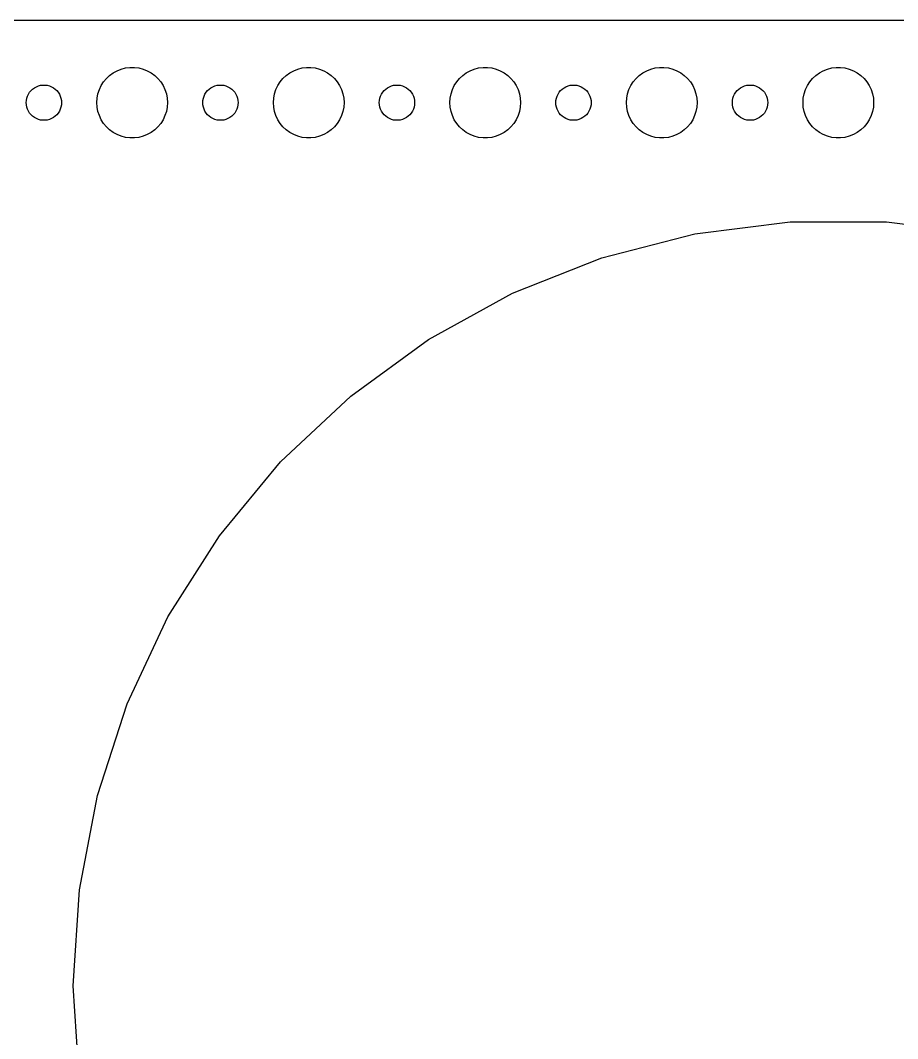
# Model space of a CAD drawing. Header units: metres. Extents: x -352 to 352, y -82 to 82.
# Drawn here: x 200.5 to 275, y -4.5 to 82 of the extents above; entities that cross this region are included whole.
import ezdxf

# ---------------------------------------------------------------- set-up
doc = ezdxf.new("R2010")
doc.units = ezdxf.units.M

msp = doc.modelspace()

# ---------------------------------------------------------------- linework, layer by layer
for p, q in [((347.314, 81.9901), (-347.314, 81.9901)), ((208.723, 77.7145), (209.073, 77.8532)), ((209.073, 77.8532), (209.438, 77.9469)), ((209.438, 77.9469), (209.812, 77.9941)), ((209.812, 77.9941), (210.188, 77.9941)), ((210.188, 77.9941), (210.562, 77.9469)), ((210.562, 77.9469), (210.927, 77.8532)), ((210.927, 77.8532), (211.277, 77.7145)), ((223.723, 77.7145), (224.073, 77.8532)), ((224.073, 77.8532), (224.438, 77.9469)), ((224.438, 77.9469), (224.812, 77.9941)), ((224.812, 77.9941), (225.188, 77.9941)), ((225.188, 77.9941), (225.562, 77.9469)), ((225.562, 77.9469), (225.927, 77.8532)), ((225.927, 77.8532), (226.277, 77.7145)), ((238.723, 77.7145), (239.073, 77.8532)), ((239.073, 77.8532), (239.438, 77.9469)), ((239.438, 77.9469), (239.812, 77.9941)), ((239.812, 77.9941), (240.188, 77.9941)), ((240.188, 77.9941), (240.562, 77.9469)), ((240.562, 77.9469), (240.927, 77.8532)), ((240.927, 77.8532), (241.277, 77.7145)), ((253.723, 77.7145), (254.073, 77.8532)), ((254.073, 77.8532), (254.438, 77.9469)), ((254.438, 77.9469), (254.812, 77.9941)), ((254.812, 77.9941), (255.188, 77.9941)), ((255.188, 77.9941), (255.562, 77.9469)), ((255.562, 77.9469), (255.927, 77.8532)), ((255.927, 77.8532), (256.277, 77.7145)), ((268.723, 77.7145), (269.073, 77.8532)), ((269.073, 77.8532), (269.438, 77.9469)), ((269.438, 77.9469), (269.812, 77.9941)), ((269.812, 77.9941), (270.188, 77.9941)), ((270.188, 77.9941), (270.562, 77.9469)), ((270.562, 77.9469), (270.927, 77.8532)), ((270.927, 77.8532), (271.277, 77.7145)), ((207.573, 76.7634), (207.813, 77.0536)), ((207.813, 77.0536), (208.088, 77.3115)), ((208.088, 77.3115), (208.393, 77.533)), ((208.393, 77.533), (208.723, 77.7145)), ((211.277, 77.7145), (211.607, 77.533)), ((211.607, 77.533), (211.912, 77.3115)), ((211.912, 77.3115), (212.187, 77.0536)), ((212.187, 77.0536), (212.427, 76.7634)), ((222.573, 76.7634), (222.813, 77.0536)), ((222.813, 77.0536), (223.088, 77.3115)), ((223.088, 77.3115), (223.393, 77.533)), ((223.393, 77.533), (223.723, 77.7145)), ((226.277, 77.7145), (226.607, 77.533)), ((226.607, 77.533), (226.912, 77.3115)), ((226.912, 77.3115), (227.187, 77.0536)), ((227.187, 77.0536), (227.427, 76.7634)), ((237.573, 76.7634), (237.813, 77.0536)), ((237.813, 77.0536), (238.088, 77.3115)), ((238.088, 77.3115), (238.393, 77.533)), ((238.393, 77.533), (238.723, 77.7145)), ((241.277, 77.7145), (241.607, 77.533)), ((241.607, 77.533), (241.912, 77.3115)), ((241.912, 77.3115), (242.187, 77.0536)), ((242.187, 77.0536), (242.427, 76.7634)), ((252.573, 76.7634), (252.813, 77.0536)), ((252.813, 77.0536), (253.088, 77.3115)), ((253.088, 77.3115), (253.393, 77.533)), ((253.393, 77.533), (253.723, 77.7145)), ((256.277, 77.7145), (256.607, 77.533)), ((256.607, 77.533), (256.912, 77.3115)), ((256.912, 77.3115), (257.187, 77.0536)), ((257.187, 77.0536), (257.427, 76.7634)), ((267.573, 76.7634), (267.813, 77.0536)), ((267.813, 77.0536), (268.088, 77.3115)), ((268.088, 77.3115), (268.393, 77.533)), ((268.393, 77.533), (268.723, 77.7145)), ((271.277, 77.7145), (271.607, 77.533)), ((271.607, 77.533), (271.912, 77.3115)), ((271.912, 77.3115), (272.187, 77.0536)), ((272.187, 77.0536), (272.427, 76.7634)), ((201.407, 76.0268), (201.544, 76.1558)), ((201.544, 76.1558), (201.696, 76.2665)), ((201.696, 76.2665), (201.861, 76.3572)), ((201.861, 76.3572), (202.036, 76.4266)), ((202.036, 76.4266), (202.219, 76.4734)), ((202.219, 76.4734), (202.406, 76.497)), ((202.406, 76.497), (202.594, 76.497)), ((202.594, 76.497), (202.781, 76.4734)), ((202.781, 76.4734), (202.964, 76.4266)), ((202.964, 76.4266), (203.139, 76.3572)), ((203.139, 76.3572), (203.304, 76.2665)), ((203.304, 76.2665), (203.456, 76.1558)), ((203.456, 76.1558), (203.593, 76.0268)), ((207.211, 76.1044), (207.371, 76.4453)), ((207.371, 76.4453), (207.573, 76.7634)), ((212.427, 76.7634), (212.629, 76.4453)), ((212.629, 76.4453), (212.789, 76.1044)), ((216.407, 76.0268), (216.544, 76.1558)), ((216.544, 76.1558), (216.696, 76.2665)), ((216.696, 76.2665), (216.861, 76.3572)), ((216.861, 76.3572), (217.036, 76.4266)), ((217.036, 76.4266), (217.219, 76.4734)), ((217.219, 76.4734), (217.406, 76.497)), ((217.406, 76.497), (217.594, 76.497)), ((217.594, 76.497), (217.781, 76.4734)), ((217.781, 76.4734), (217.964, 76.4266)), ((217.964, 76.4266), (218.139, 76.3572)), ((218.139, 76.3572), (218.304, 76.2665)), ((218.304, 76.2665), (218.456, 76.1558)), ((218.456, 76.1558), (218.593, 76.0268)), ((222.211, 76.1044), (222.371, 76.4453)), ((222.371, 76.4453), (222.573, 76.7634)), ((227.427, 76.7634), (227.629, 76.4453)), ((227.629, 76.4453), (227.789, 76.1044)), ((231.407, 76.0268), (231.544, 76.1558)), ((231.544, 76.1558), (231.696, 76.2665)), ((231.696, 76.2665), (231.861, 76.3572)), ((231.861, 76.3572), (232.036, 76.4266)), ((232.036, 76.4266), (232.219, 76.4734)), ((232.219, 76.4734), (232.406, 76.497)), ((232.406, 76.497), (232.594, 76.497)), ((232.594, 76.497), (232.781, 76.4734)), ((232.781, 76.4734), (232.964, 76.4266)), ((232.964, 76.4266), (233.139, 76.3572)), ((233.139, 76.3572), (233.304, 76.2665)), ((233.304, 76.2665), (233.456, 76.1558)), ((233.456, 76.1558), (233.593, 76.0268)), ((237.211, 76.1044), (237.371, 76.4453)), ((237.371, 76.4453), (237.573, 76.7634)), ((242.427, 76.7634), (242.629, 76.4453)), ((242.629, 76.4453), (242.789, 76.1044)), ((246.407, 76.0268), (246.544, 76.1558)), ((246.544, 76.1558), (246.696, 76.2665)), ((246.696, 76.2665), (246.861, 76.3572)), ((246.861, 76.3572), (247.036, 76.4266)), ((247.036, 76.4266), (247.219, 76.4734)), ((247.219, 76.4734), (247.406, 76.497)), ((247.406, 76.497), (247.594, 76.497)), ((247.594, 76.497), (247.781, 76.4734)), ((247.781, 76.4734), (247.964, 76.4266)), ((247.964, 76.4266), (248.139, 76.3572)), ((248.139, 76.3572), (248.304, 76.2665)), ((248.304, 76.2665), (248.456, 76.1558)), ((248.456, 76.1558), (248.593, 76.0268)), ((252.211, 76.1044), (252.371, 76.4453)), ((252.371, 76.4453), (252.573, 76.7634)), ((257.427, 76.7634), (257.629, 76.4453)), ((257.629, 76.4453), (257.789, 76.1044)), ((261.407, 76.0268), (261.544, 76.1558)), ((261.544, 76.1558), (261.696, 76.2665)), ((261.696, 76.2665), (261.861, 76.3572)), ((261.861, 76.3572), (262.036, 76.4266)), ((262.036, 76.4266), (262.219, 76.4734)), ((262.219, 76.4734), (262.406, 76.497)), ((262.406, 76.497), (262.594, 76.497)), ((262.594, 76.497), (262.781, 76.4734)), ((262.781, 76.4734), (262.964, 76.4266)), ((262.964, 76.4266), (263.139, 76.3572)), ((263.139, 76.3572), (263.304, 76.2665)), ((263.304, 76.2665), (263.456, 76.1558)), ((263.456, 76.1558), (263.593, 76.0268)), ((267.211, 76.1044), (267.371, 76.4453)), ((267.371, 76.4453), (267.573, 76.7634)), ((272.427, 76.7634), (272.629, 76.4453)), ((272.629, 76.4453), (272.789, 76.1044)), ((201.012, 75.188), (201.047, 75.373)), ((201.047, 75.373), (201.105, 75.5522)), ((201.105, 75.5522), (201.186, 75.7226)), ((201.186, 75.7226), (201.286, 75.8817)), ((201.286, 75.8817), (201.407, 76.0268)), ((203.593, 76.0268), (203.714, 75.8817)), ((203.714, 75.8817), (203.814, 75.7226)), ((203.814, 75.7226), (203.895, 75.5522)), ((203.895, 75.5522), (203.953, 75.373)), ((203.953, 75.373), (203.988, 75.188)), ((207, 75), (207.024, 75.376)), ((207.024, 75.376), (207.094, 75.7461)), ((207.094, 75.7461), (207.211, 76.1044)), ((212.789, 76.1044), (212.906, 75.7461)), ((212.906, 75.7461), (212.976, 75.376)), ((212.976, 75.376), (213, 75)), ((216.012, 75.188), (216.047, 75.373)), ((216.047, 75.373), (216.105, 75.5522)), ((216.105, 75.5522), (216.186, 75.7226)), ((216.186, 75.7226), (216.286, 75.8817)), ((216.286, 75.8817), (216.407, 76.0268)), ((218.593, 76.0268), (218.714, 75.8817)), ((218.714, 75.8817), (218.814, 75.7226)), ((218.814, 75.7226), (218.895, 75.5522)), ((218.895, 75.5522), (218.953, 75.373)), ((218.953, 75.373), (218.988, 75.188)), ((222, 75), (222.024, 75.376)), ((222.024, 75.376), (222.094, 75.7461)), ((222.094, 75.7461), (222.211, 76.1044)), ((227.789, 76.1044), (227.906, 75.7461)), ((227.906, 75.7461), (227.976, 75.376)), ((227.976, 75.376), (228, 75)), ((231.012, 75.188), (231.047, 75.373)), ((231.047, 75.373), (231.105, 75.5522)), ((231.105, 75.5522), (231.186, 75.7226)), ((231.186, 75.7226), (231.286, 75.8817)), ((231.286, 75.8817), (231.407, 76.0268)), ((233.593, 76.0268), (233.714, 75.8817)), ((233.714, 75.8817), (233.814, 75.7226)), ((233.814, 75.7226), (233.895, 75.5522)), ((233.895, 75.5522), (233.953, 75.373)), ((233.953, 75.373), (233.988, 75.188)), ((237, 75), (237.024, 75.376)), ((237.024, 75.376), (237.094, 75.7461)), ((237.094, 75.7461), (237.211, 76.1044)), ((242.789, 76.1044), (242.906, 75.7461)), ((242.906, 75.7461), (242.976, 75.376)), ((242.976, 75.376), (243, 75)), ((246.012, 75.188), (246.047, 75.373)), ((246.047, 75.373), (246.105, 75.5522)), ((246.105, 75.5522), (246.186, 75.7226)), ((246.186, 75.7226), (246.286, 75.8817)), ((246.286, 75.8817), (246.407, 76.0268)), ((248.593, 76.0268), (248.714, 75.8817)), ((248.714, 75.8817), (248.814, 75.7226)), ((248.814, 75.7226), (248.895, 75.5522)), ((248.895, 75.5522), (248.953, 75.373)), ((248.953, 75.373), (248.988, 75.188)), ((252, 75), (252.024, 75.376)), ((252.024, 75.376), (252.094, 75.7461)), ((252.094, 75.7461), (252.211, 76.1044)), ((257.789, 76.1044), (257.906, 75.7461)), ((257.906, 75.7461), (257.976, 75.376)), ((257.976, 75.376), (258, 75)), ((261.012, 75.188), (261.047, 75.373)), ((261.047, 75.373), (261.105, 75.5522)), ((261.105, 75.5522), (261.186, 75.7226)), ((261.186, 75.7226), (261.286, 75.8817)), ((261.286, 75.8817), (261.407, 76.0268)), ((263.593, 76.0268), (263.714, 75.8817)), ((263.714, 75.8817), (263.814, 75.7226)), ((263.814, 75.7226), (263.895, 75.5522)), ((263.895, 75.5522), (263.953, 75.373)), ((263.953, 75.373), (263.988, 75.188)), ((267, 75), (267.024, 75.376)), ((267.024, 75.376), (267.094, 75.7461)), ((267.094, 75.7461), (267.211, 76.1044)), ((272.789, 76.1044), (272.906, 75.7461)), ((272.906, 75.7461), (272.976, 75.376)), ((272.976, 75.376), (273, 75)), ((201, 75), (201.012, 75.188)), ((201.012, 74.812), (201, 75)), ((201.047, 74.627), (201.012, 74.812)), ((201.105, 74.4478), (201.047, 74.627)), ((201.186, 74.2774), (201.105, 74.4478)), ((203.895, 74.4478), (203.814, 74.2774)), ((203.953, 74.627), (203.895, 74.4478)), ((203.988, 74.812), (203.953, 74.627)), ((203.988, 75.188), (204, 75)), ((204, 75), (203.988, 74.812)), ((207.024, 74.624), (207, 75)), ((207.094, 74.2539), (207.024, 74.624)), ((212.976, 74.624), (212.906, 74.2539)), ((213, 75), (212.976, 74.624)), ((216, 75), (216.012, 75.188)), ((216.012, 74.812), (216, 75)), ((216.047, 74.627), (216.012, 74.812)), ((216.105, 74.4478), (216.047, 74.627)), ((216.186, 74.2774), (216.105, 74.4478)), ((218.895, 74.4478), (218.814, 74.2774)), ((218.953, 74.627), (218.895, 74.4478)), ((218.988, 74.812), (218.953, 74.627)), ((218.988, 75.188), (219, 75)), ((219, 75), (218.988, 74.812)), ((222.024, 74.624), (222, 75)), ((222.094, 74.2539), (222.024, 74.624)), ((227.976, 74.624), (227.906, 74.2539)), ((228, 75), (227.976, 74.624)), ((231, 75), (231.012, 75.188)), ((231.012, 74.812), (231, 75)), ((231.047, 74.627), (231.012, 74.812)), ((231.105, 74.4478), (231.047, 74.627)), ((231.186, 74.2774), (231.105, 74.4478)), ((233.895, 74.4478), (233.814, 74.2774)), ((233.953, 74.627), (233.895, 74.4478)), ((233.988, 74.812), (233.953, 74.627)), ((233.988, 75.188), (234, 75)), ((234, 75), (233.988, 74.812)), ((237.024, 74.624), (237, 75)), ((237.094, 74.2539), (237.024, 74.624)), ((242.976, 74.624), (242.906, 74.2539)), ((243, 75), (242.976, 74.624)), ((246, 75), (246.012, 75.188)), ((246.012, 74.812), (246, 75)), ((246.047, 74.627), (246.012, 74.812)), ((246.105, 74.4478), (246.047, 74.627)), ((246.186, 74.2774), (246.105, 74.4478)), ((248.895, 74.4478), (248.814, 74.2774)), ((248.953, 74.627), (248.895, 74.4478)), ((248.988, 74.812), (248.953, 74.627)), ((248.988, 75.188), (249, 75)), ((249, 75), (248.988, 74.812)), ((252.024, 74.624), (252, 75)), ((252.094, 74.2539), (252.024, 74.624)), ((257.976, 74.624), (257.906, 74.2539)), ((258, 75), (257.976, 74.624)), ((261, 75), (261.012, 75.188)), ((261.012, 74.812), (261, 75)), ((261.047, 74.627), (261.012, 74.812)), ((261.105, 74.4478), (261.047, 74.627)), ((261.186, 74.2774), (261.105, 74.4478)), ((263.895, 74.4478), (263.814, 74.2774)), ((263.953, 74.627), (263.895, 74.4478)), ((263.988, 74.812), (263.953, 74.627)), ((263.988, 75.188), (264, 75)), ((264, 75), (263.988, 74.812)), ((267.024, 74.624), (267, 75)), ((267.094, 74.2539), (267.024, 74.624)), ((272.976, 74.624), (272.906, 74.2539)), ((273, 75), (272.976, 74.624)), ((201.286, 74.1183), (201.186, 74.2774)), ((201.407, 73.9732), (201.286, 74.1183)), ((201.544, 73.8442), (201.407, 73.9732)), ((201.696, 73.7335), (201.544, 73.8442)), ((201.861, 73.6428), (201.696, 73.7335)), ((202.036, 73.5734), (201.861, 73.6428)), ((202.219, 73.5266), (202.036, 73.5734)), ((202.406, 73.503), (202.219, 73.5266)), ((202.781, 73.5266), (202.594, 73.503)), ((202.964, 73.5734), (202.781, 73.5266)), ((203.139, 73.6428), (202.964, 73.5734)), ((203.304, 73.7335), (203.139, 73.6428)), ((203.456, 73.8442), (203.304, 73.7335)), ((203.593, 73.9732), (203.456, 73.8442)), ((203.714, 74.1183), (203.593, 73.9732)), ((203.814, 74.2774), (203.714, 74.1183)), ((207.211, 73.8956), (207.094, 74.2539)), ((207.371, 73.5547), (207.211, 73.8956)), ((207.573, 73.2366), (207.371, 73.5547)), ((212.629, 73.5547), (212.427, 73.2366)), ((212.789, 73.8956), (212.629, 73.5547)), ((212.906, 74.2539), (212.789, 73.8956)), ((216.286, 74.1183), (216.186, 74.2774)), ((216.407, 73.9732), (216.286, 74.1183)), ((216.544, 73.8442), (216.407, 73.9732)), ((216.696, 73.7335), (216.544, 73.8442)), ((216.861, 73.6428), (216.696, 73.7335)), ((217.036, 73.5734), (216.861, 73.6428)), ((217.219, 73.5266), (217.036, 73.5734)), ((217.406, 73.503), (217.219, 73.5266)), ((217.781, 73.5266), (217.594, 73.503)), ((217.964, 73.5734), (217.781, 73.5266)), ((218.139, 73.6428), (217.964, 73.5734)), ((218.304, 73.7335), (218.139, 73.6428)), ((218.456, 73.8442), (218.304, 73.7335)), ((218.593, 73.9732), (218.456, 73.8442)), ((218.714, 74.1183), (218.593, 73.9732)), ((218.814, 74.2774), (218.714, 74.1183)), ((222.211, 73.8956), (222.094, 74.2539)), ((222.371, 73.5547), (222.211, 73.8956)), ((222.573, 73.2366), (222.371, 73.5547)), ((227.629, 73.5547), (227.427, 73.2366)), ((227.789, 73.8956), (227.629, 73.5547)), ((227.906, 74.2539), (227.789, 73.8956)), ((231.286, 74.1183), (231.186, 74.2774)), ((231.407, 73.9732), (231.286, 74.1183)), ((231.544, 73.8442), (231.407, 73.9732)), ((231.696, 73.7335), (231.544, 73.8442)), ((231.861, 73.6428), (231.696, 73.7335)), ((232.036, 73.5734), (231.861, 73.6428)), ((232.219, 73.5266), (232.036, 73.5734)), ((232.406, 73.503), (232.219, 73.5266)), ((232.781, 73.5266), (232.594, 73.503)), ((232.964, 73.5734), (232.781, 73.5266)), ((233.139, 73.6428), (232.964, 73.5734)), ((233.304, 73.7335), (233.139, 73.6428)), ((233.456, 73.8442), (233.304, 73.7335)), ((233.593, 73.9732), (233.456, 73.8442)), ((233.714, 74.1183), (233.593, 73.9732)), ((233.814, 74.2774), (233.714, 74.1183)), ((237.211, 73.8956), (237.094, 74.2539)), ((237.371, 73.5547), (237.211, 73.8956)), ((237.573, 73.2366), (237.371, 73.5547)), ((242.629, 73.5547), (242.427, 73.2366)), ((242.789, 73.8956), (242.629, 73.5547)), ((242.906, 74.2539), (242.789, 73.8956)), ((246.286, 74.1183), (246.186, 74.2774)), ((246.407, 73.9732), (246.286, 74.1183)), ((246.544, 73.8442), (246.407, 73.9732)), ((246.696, 73.7335), (246.544, 73.8442)), ((246.861, 73.6428), (246.696, 73.7335)), ((247.036, 73.5734), (246.861, 73.6428)), ((247.219, 73.5266), (247.036, 73.5734)), ((247.406, 73.503), (247.219, 73.5266)), ((247.781, 73.5266), (247.594, 73.503)), ((247.964, 73.5734), (247.781, 73.5266)), ((248.139, 73.6428), (247.964, 73.5734)), ((248.304, 73.7335), (248.139, 73.6428)), ((248.456, 73.8442), (248.304, 73.7335)), ((248.593, 73.9732), (248.456, 73.8442)), ((248.714, 74.1183), (248.593, 73.9732)), ((248.814, 74.2774), (248.714, 74.1183)), ((252.211, 73.8956), (252.094, 74.2539)), ((252.371, 73.5547), (252.211, 73.8956)), ((252.573, 73.2366), (252.371, 73.5547)), ((257.629, 73.5547), (257.427, 73.2366)), ((257.789, 73.8956), (257.629, 73.5547)), ((257.906, 74.2539), (257.789, 73.8956)), ((261.286, 74.1183), (261.186, 74.2774)), ((261.407, 73.9732), (261.286, 74.1183)), ((261.544, 73.8442), (261.407, 73.9732)), ((261.696, 73.7335), (261.544, 73.8442)), ((261.861, 73.6428), (261.696, 73.7335)), ((262.036, 73.5734), (261.861, 73.6428)), ((262.219, 73.5266), (262.036, 73.5734)), ((262.406, 73.503), (262.219, 73.5266)), ((262.781, 73.5266), (262.594, 73.503)), ((262.964, 73.5734), (262.781, 73.5266)), ((263.139, 73.6428), (262.964, 73.5734)), ((263.304, 73.7335), (263.139, 73.6428)), ((263.456, 73.8442), (263.304, 73.7335)), ((263.593, 73.9732), (263.456, 73.8442)), ((263.714, 74.1183), (263.593, 73.9732)), ((263.814, 74.2774), (263.714, 74.1183)), ((267.211, 73.8956), (267.094, 74.2539)), ((267.371, 73.5547), (267.211, 73.8956)), ((267.573, 73.2366), (267.371, 73.5547)), ((272.629, 73.5547), (272.427, 73.2366)), ((272.789, 73.8956), (272.629, 73.5547)), ((272.906, 74.2539), (272.789, 73.8956)), ((202.594, 73.503), (202.406, 73.503)), ((207.813, 72.9464), (207.573, 73.2366)), ((208.088, 72.6885), (207.813, 72.9464)), ((208.393, 72.467), (208.088, 72.6885)), ((211.912, 72.6885), (211.607, 72.467)), ((212.187, 72.9464), (211.912, 72.6885)), ((212.427, 73.2366), (212.187, 72.9464)), ((217.594, 73.503), (217.406, 73.503)), ((222.813, 72.9464), (222.573, 73.2366)), ((223.088, 72.6885), (222.813, 72.9464)), ((223.393, 72.467), (223.088, 72.6885)), ((226.912, 72.6885), (226.607, 72.467)), ((227.187, 72.9464), (226.912, 72.6885)), ((227.427, 73.2366), (227.187, 72.9464)), ((232.594, 73.503), (232.406, 73.503)), ((237.813, 72.9464), (237.573, 73.2366)), ((238.088, 72.6885), (237.813, 72.9464)), ((238.393, 72.467), (238.088, 72.6885)), ((241.912, 72.6885), (241.607, 72.467)), ((242.187, 72.9464), (241.912, 72.6885)), ((242.427, 73.2366), (242.187, 72.9464)), ((247.594, 73.503), (247.406, 73.503)), ((252.813, 72.9464), (252.573, 73.2366)), ((253.088, 72.6885), (252.813, 72.9464)), ((253.393, 72.467), (253.088, 72.6885)), ((256.912, 72.6885), (256.607, 72.467)), ((257.187, 72.9464), (256.912, 72.6885)), ((257.427, 73.2366), (257.187, 72.9464)), ((262.594, 73.503), (262.406, 73.503)), ((267.813, 72.9464), (267.573, 73.2366)), ((268.088, 72.6885), (267.813, 72.9464)), ((268.393, 72.467), (268.088, 72.6885)), ((271.912, 72.6885), (271.607, 72.467)), ((272.187, 72.9464), (271.912, 72.6885)), ((272.427, 73.2366), (272.187, 72.9464)), ((208.723, 72.2855), (208.393, 72.467)), ((209.073, 72.1468), (208.723, 72.2855)), ((209.438, 72.0531), (209.073, 72.1468)), ((209.812, 72.0059), (209.438, 72.0531)), ((210.188, 72.0059), (209.812, 72.0059)), ((210.562, 72.0531), (210.188, 72.0059)), ((210.927, 72.1468), (210.562, 72.0531)), ((211.277, 72.2855), (210.927, 72.1468)), ((211.607, 72.467), (211.277, 72.2855)), ((223.723, 72.2855), (223.393, 72.467)), ((224.073, 72.1468), (223.723, 72.2855)), ((224.438, 72.0531), (224.073, 72.1468)), ((224.812, 72.0059), (224.438, 72.0531)), ((225.188, 72.0059), (224.812, 72.0059)), ((225.562, 72.0531), (225.188, 72.0059)), ((225.927, 72.1468), (225.562, 72.0531)), ((226.277, 72.2855), (225.927, 72.1468)), ((226.607, 72.467), (226.277, 72.2855)), ((238.723, 72.2855), (238.393, 72.467)), ((239.073, 72.1468), (238.723, 72.2855)), ((239.438, 72.0531), (239.073, 72.1468)), ((239.812, 72.0059), (239.438, 72.0531)), ((240.188, 72.0059), (239.812, 72.0059)), ((240.562, 72.0531), (240.188, 72.0059)), ((240.927, 72.1468), (240.562, 72.0531)), ((241.277, 72.2855), (240.927, 72.1468)), ((241.607, 72.467), (241.277, 72.2855)), ((253.723, 72.2855), (253.393, 72.467)), ((254.073, 72.1468), (253.723, 72.2855)), ((254.438, 72.0531), (254.073, 72.1468)), ((254.812, 72.0059), (254.438, 72.0531)), ((255.188, 72.0059), (254.812, 72.0059)), ((255.562, 72.0531), (255.188, 72.0059)), ((255.927, 72.1468), (255.562, 72.0531)), ((256.277, 72.2855), (255.927, 72.1468)), ((256.607, 72.467), (256.277, 72.2855)), ((268.723, 72.2855), (268.393, 72.467)), ((269.073, 72.1468), (268.723, 72.2855)), ((269.438, 72.0531), (269.073, 72.1468)), ((269.812, 72.0059), (269.438, 72.0531)), ((270.188, 72.0059), (269.812, 72.0059)), ((270.562, 72.0531), (270.188, 72.0059)), ((270.927, 72.1468), (270.562, 72.0531)), ((271.277, 72.2855), (270.927, 72.1468)), ((271.607, 72.467), (271.277, 72.2855)), ((257.82, 63.8487), (265.919, 64.8717)), ((265.919, 64.8717), (274.081, 64.8717)), ((274.081, 64.8717), (282.18, 63.8487)), ((249.914, 61.8187), (257.82, 63.8487)), ((242.324, 58.8138), (249.914, 61.8187)), ((235.171, 54.8813), (242.324, 58.8138)), ((228.567, 50.0834), (235.171, 54.8813)), ((222.617, 44.4956), (228.567, 50.0834)), ((217.414, 38.206), (222.617, 44.4956)), ((213.04, 31.314), (217.414, 38.206)), ((209.565, 23.9281), (213.04, 31.314)), ((207.042, 16.1648), (209.565, 23.9281)), ((205.513, 8.14665), (207.042, 16.1648)), ((205, 0), (205.513, 8.14665)), ((205.513, -8.14665), (205, 0))]:
    msp.add_line(p, q)

doc.saveas('drawing.dxf')
